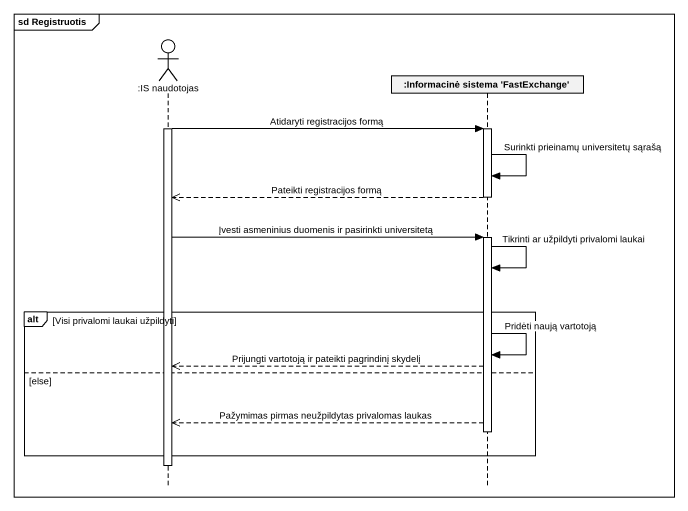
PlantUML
@startuml
mainframe sd Registruotis
hide footbox
actor ":IS naudotojas" as IS_naudotojas
participant ":Informacinė sistema 'FastExchange'" as Informacinė_sistema

activate IS_naudotojas
IS_naudotojas -> Informacinė_sistema : Atidaryti registracijos formą
activate Informacinė_sistema
Informacinė_sistema -> Informacinė_sistema : Surinkti prieinamų universitetų sąrašą
Informacinė_sistema -->> IS_naudotojas : Pateikti registracijos formą
deactivate Informacinė_sistema
IS_naudotojas -> Informacinė_sistema : Įvesti asmeninius duomenis ir pasirinkti universitetą
activate Informacinė_sistema
Informacinė_sistema -> Informacinė_sistema : Tikrinti ar užpildyti privalomi laukai
alt Visi privalomi laukai užpildyti
  Informacinė_sistema -> Informacinė_sistema : Pridėti naują vartotoją
  Informacinė_sistema -->> IS_naudotojas : Prijungti vartotoją ir pateikti pagrindinį skydelį
else else
  Informacinė_sistema -->> IS_naudotojas : Pažymimas pirmas neužpildytas privalomas laukas
  deactivate Informacinė_sistema
end
deactivate IS_naudotojas
@enduml
